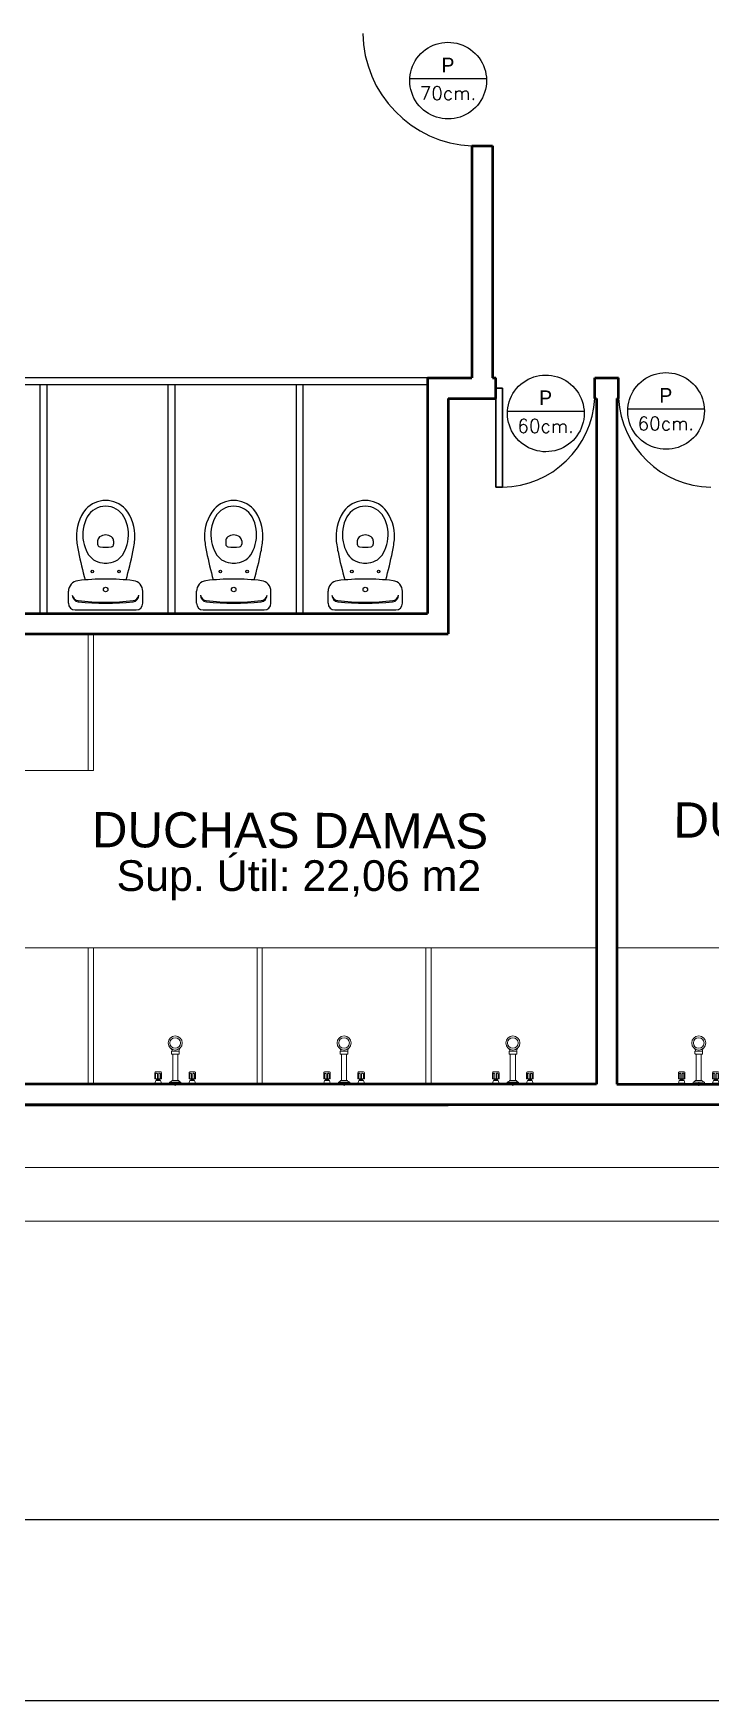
# Model space of a CAD drawing. Header units: inches. Extents: x -955375 to 106222, y -96450 to 64845.
# Drawn here: x 15489 to 19552, y 0 to 9996 of the extents above; entities that cross this region are included whole.
import ezdxf

# ---------------------------------------------------------------- set-up
doc = ezdxf.new("R2010")
doc.units = ezdxf.units.IN
doc.header["$MEASUREMENT"] = 0
doc.linetypes.add('CONTINUA', pattern=[0])
doc.layers.add('0.13', color=109, linetype='Continuous', lineweight=13)
doc.layers.add('ACHUTECH', color=24, linetype='Continuous', lineweight=18)
for name, color, linetype in [('023_MUROS_2', 7, 'Continuous'), ('101_FORMATO_E', 7, 'Continuous'), ('A_TEXTOLOCAL', 3, 'Continuous'), ('cimentacion', 2, 'Continuous'), ('DIBUJO', 2, 'Continuous')]:
    doc.layers.add(name, color=color, linetype=linetype)
doc.styles.add('ROMANS', font='romans')
doc.styles.get("Standard").update_dxf_attribs({"font": 'isocp2.shx'})
doc.styles.add('TEXTO-100', font='romans.shx', dxfattribs={"height": 0.15})
doc.dimstyles.new('SUPERPEQUEÑA', dxfattribs={"dimtxt": 0.1, "dimasz": 0.05, "dimexe": 0.1, "dimexo": 0.15, "dimgap": 0.05, "dimtad": 1, "dimzin": 0, "dimdsep": 46, "dimtxsty": 'Standard', "dimblk1": 'CRUZZ', "dimblk2": 'CRUZZ', "dimsah": 1, "dimcen": 0.03, "dimse1": 1, "dimse2": 1, "dimclrd": 109, "dimclre": 4, "dimclrt": 173, "dimadec": 0, "dimazin": 0, "dimtfac": 1, "dimtix": 1, "dimtmove": 1, "dimatfit": 3, "dimldrblk": 'CRUZZ', "dimfxl": 1, "dimtolj": 1, "dimtzin": 0, "dimlwd": -1, "dimarcsym": 0})

# ---------------------------------------------------------------- blocks, each defined once
blk = doc.blocks.new('A$C06D66FD6')
at = {"layer": '0.13', "color": 7}
for p, q in [((0.0153452460000381, 0.2388521839406508), (0.0103444857850264, 0.2388500756006522)), ((0.0103452464444445, 0.2388500759213343), (0.0103616146290051, 0.2000264679302006)), ((0.0153616141845987, 0.2000285759494886), (0.0103616146290051, 0.2000264679302006)), ((0.0153452460000381, 0.2388521839406508), (0.0153616141845987, 0.2000285759494886)), ((0.0303444857850082, 0.2054843606889278), (0.0303444857850082, 0.2334469920859874)), ((0.0341524651237251, 0.2273445234032749), (0.0303444857850082, 0.2273445234032749)), ((0.0341524651237251, 0.2113445234032838), (0.0303444857850082, 0.2113445234032838)), ((0.0371524651237678, 0.2283445234032797), (0.0341524651237251, 0.2283445234032797)), ((0.0341524651237251, 0.2283445234032797), (0.0341524651237251, 0.210344523403279)), ((0.0371524651237678, 0.210344523403279), (0.0341524651237251, 0.210344523403279)), ((0.0371524651237678, 0.2283445234032797), (0.0371524651237678, 0.210344523403279)), ((0.040704661469249, 0.2233445234032843), (0.0371524651237678, 0.2233445234032558)), ((0.0407026490005365, 0.2153445234032745), (0.0371524651237678, 0.2153445234032745)), ((0.0406987913582953, 0.2000095573011436), (0.0407085191114902, 0.2386794895054152)), ((0.0204094580935816, 0.1194294695423821), (-1.584094889e-06, 0.1194294695423821)), ((0.0204094580935816, 0.1524393231523504), (0.0104094580935907, 0.1524393231523504)), ((0.0104094580935907, 0.1524393231523504), (0.0104094580935907, 0.0864196159324138)), ((0.0204094580935816, 0.1524393231523504), (0.0204094580935816, 0.0864196159324138)), ((0.0304094580935726, 0.1394294695423923), (0.0304094580935726, 0.0994294695423719)), ((0.1853336575297817, 0.1344294695423969), (0.0304094580935726, 0.1344294695423684)), ((0.1853336575297817, 0.1044294695423957), (0.0304094580935726, 0.1044294695423957)), ((0.1853336575297817, 0.0995781217561955), (0.1853336575297817, 0.1395781217561876)), ((0.1881077657687911, 0.1417724560821796), (0.2006755105919638, 0.1417724560821796)), ((0.2026755105850952, 0.0990864830025657), (0.2026755105920301, 0.1397724560821985)), ((0.0153452460000381, 0.0388521839406622), (0.0103444857850264, 0.0388500756006351)), ((0.0103452464444445, 0.0388500759213457), (0.0103616146290051, 2.64679301836e-05)), ((0.0153616141845987, 2.85759495e-05), (0.0103616146290051, 2.64679301836e-05)), ((0.0204094580935816, 0.0864196159324138), (0.0104094580935907, 0.0864196159324138)), ((0.0153452460000381, 0.0388521839406622), (0.0153616141845987, 2.85759495e-05)), ((0.0303444857850082, 0.0054843606889108), (0.0303444857850082, 0.0334469920859704)), ((0.0341524651237251, 0.0273445234032863), (0.0303444857850082, 0.0273445234032863)), ((0.0341524651237251, 0.0113445234032668), (0.0303444857850082, 0.0113445234032952)), ((0.0371524651237678, 0.0283445234032911), (0.0341524651237251, 0.0283445234032627)), ((0.0341524651237251, 0.0283445234032911), (0.0341524651237251, 0.010344523403262)), ((0.0371524651237678, 0.010344523403262), (0.0341524651237251, 0.010344523403262)), ((0.0371524651237678, 0.0283445234032911), (0.0371524651237678, 0.010344523403262)), ((0.040704661469249, 0.0233445234032672), (0.0371524651237678, 0.0233445234032672)), ((0.0407026490005365, 0.0153445234032859), (0.0371524651237678, 0.0153445234032859)), ((0.0406987913582953, 9.5573011549e-06), (0.0407085191114902, 0.0386794895053981)), ((0.1876293627536825, 0.0970864830094058), (0.2006755105851425, 0.0970864830025562))]:
    blk.add_line(p, q, dxfattribs=at)
for points in [[(0.0144194507129214, 0.2194294695423764), (0.0063336800781144, 0.2194294695424048)], [(0.0153452460000381, 0.2388521839406508), (0.0303444857850082, 0.2334469920859874)], [(0.0153616141845987, 0.2000285759494886), (0.0303444857850082, 0.2054843606889278)], [(0.0144194507129214, 0.0194294695423878), (0.0063336800781144, 0.0194294695423878)], [(0.0153452460000381, 0.0388521839406622), (0.0303444857850082, 0.0334469920859704)], [(0.0153616141845987, 2.85759495e-05), (0.0303444857850082, 0.0054843606889108)]]:
    blk.add_lwpolyline(points, dxfattribs=at)
for points in [[(0.0407085191114902, 0.2386794895054152), (0.0762085179882206, 0.2386705591761427, -0.4142135623730951), (0.0807073858322838, 0.2341694273049484), (0.0806999221061915, 0.2044994948159058, -0.4142135623730951), (0.0761987902350256, 0.2000006269718995), (0.0406987913582953, 0.2000095573011436)], [(0.0450769353146825, 0.2063081881659343), (0.06879566437407901, 0.2063022215161254, 0.4142135623730951), (0.0736968968560632, 0.2112009887240731), (0.0736969471678322, 0.2114009887177701, 0.4142135623730951), (0.0687981799597992, 0.2163022211997259), (0.0450794509004027, 0.2163081878495063)], [(0.0450814789192009, 0.224370003195105), (0.0688002079785974, 0.2243640365453245, 0.4142135623730951), (0.0737014404605816, 0.2292628037532722), (0.0737014907723506, 0.2294628037469408, 0.4142135623730951), (0.0688027235643176, 0.2343640362288966), (0.0450839945049211, 0.234370002878677)], [(0.0407085191114902, 0.0386794895053981), (0.0762085179882206, 0.038670559176154, -0.4142135623730951), (0.0807073858322838, 0.0341694273049598), (0.0806999221061915, 0.0044994948159172, -0.4142135623730951), (0.0761987902350256, 6.269718824e-07), (0.0406987913582953, 9.5573011549e-06)], [(0.0450769353146825, 0.0063081881659173), (0.06879566437407901, 0.0063022215161368, 0.4142135623730951), (0.0736968968560632, 0.0112009887240845), (0.0736969471678322, 0.0114009887177531, 0.4142135623730951), (0.0687981799597992, 0.0163022211997088), (0.0450794509004027, 0.0163081878495177)], [(0.0450814789192009, 0.0243700031951164), (0.0688002079785974, 0.0243640365453075, 0.4142135623730951), (0.0737014404605816, 0.0292628037532836), (0.0737014907723506, 0.0294628037469238, 0.4142135623730951), (0.0688027235643176, 0.0343640362288795), (0.0450839945049211, 0.0343700028786884)]]:
    blk.add_lwpolyline(points, format="xyb", dxfattribs=at)
for radius in [0.0412174756254081, 0.0312174756254081]:
    blk.add_circle((0.2505044091553827, 0.1194294695423821), radius, dxfattribs=at)
for centre, radius, start, end in [((0.0415648355507301, 0.158352197455315), 0.0219661575583629, 195.6155429403663, 239.4796856141413), ((0.0415648355507301, 0.080506741629506), 0.0219661575583043, 120.5203143858586, 164.3844570596337), ((0.1878336575297226, 0.0995781217561955), 0.0025000000000052, 180.0000000003255, 265.3126818759688), ((0.1878336575297226, 0.1392875285835657), 0.0025000000000028, 83.70524645722118, 173.3250060292484), ((0.2006755105919638, 0.13977245608217), 0.002, 0, 90), ((0.2006755105851425, 0.0990864830025657), 0.002, 270, 0), ((0.1924913923934355, 0.1714756175091168), 0.0369611630811287, 285.9939381075587, 316.861399565315), ((0.19825644632067, 0.0600234460994784), 0.0380334527270173, 52.18313136453732, 83.32779744678824)]:
    blk.add_arc(centre, radius, start, end, dxfattribs=at)
blk = doc.blocks.new('CRUZ')
at = {"layer": 'DIBUJO', "color": 7, "lineweight": -3}
for p, q in [((-0.2186156304733231, 0), (0.2186156304733231, 0)), ((0, 0.2186156304733231), (0, -0.2186156304733231))]:
    blk.add_line(p, q, dxfattribs=at)
at = {"layer": 'DIBUJO', "color": 7, "lineweight": -3, "const_width": 0.05}
blk.add_lwpolyline([(-0.025000000000091, 0, 1), (0.025000000000091, 0, 1)], format="xyb", close=True, dxfattribs=at)
blk = doc.blocks.new('CRUZZ')
at = {"layer": 'DIBUJO', "color": 3, "xscale": 10, "yscale": 10, "zscale": 10}
blk.add_blockref('CRUZ', (0, 0), dxfattribs=at)
blk = doc.blocks.new('*D224')
at = {"layer": 'ACHUTECH', "color": 7, "ltscale": 500, "transparency": 16777216}
blk.add_line((10785.89751003463, 3196.52165224497), (18866.16415738095, 3196.52165224497), dxfattribs=at)
at = {"layer": 'Defpoints', "color": 0, "linetype": 'CONTINUA', "ltscale": 500, "transparency": 16777216}
for p in [(10785.84751003463, 3695.17576956925), (18866.21415738095, 3695.17576956925), (18866.21415738095, 3196.52165224497)]:
    blk.add_point(p, dxfattribs=at)
at = {"layer": 'ACHUTECH', "color": 7, "linetype": 'CONTINUA', "ltscale": 500, "transparency": 16777216, "xscale": 0.05, "yscale": 0.05, "zscale": 0.05, "rotation": 180}
blk.add_blockref('CRUZZ', (10785.84751003463, 3196.52165224497), dxfattribs=at)
at = {"layer": 'ACHUTECH', "color": 7, "linetype": 'CONTINUA', "ltscale": 500, "transparency": 16777216, "xscale": 0.05, "yscale": 0.05, "zscale": 0.05}
blk.add_blockref('CRUZZ', (18866.21415738095, 3196.52165224497), dxfattribs=at)
at = {"layer": 'ACHUTECH', "color": 7, "linetype": 'CONTINUA', "lineweight": 13, "ltscale": 500, "transparency": 16777216, "insert": (14826.03083370779, 3196.61665224497), "char_height": 0.15, "attachment_point": 5}
blk.add_mtext('\\A1;8080.37', dxfattribs=at)
blk = doc.blocks.new('*D225')
at = {"layer": 'ACHUTECH', "color": 7, "ltscale": 500, "transparency": 16777216}
blk.add_line((18866.26415738095, 3196.52165224497), (18988.9039039249, 3196.52165224497), dxfattribs=at)
at = {"layer": 'Defpoints', "color": 0, "linetype": 'CONTINUA', "ltscale": 500, "transparency": 16777216}
for p in [(18866.21415738095, 3695.17576956925), (18988.9539039249, 3695.17576956925), (18988.9539039249, 3196.52165224497)]:
    blk.add_point(p, dxfattribs=at)
at = {"layer": 'ACHUTECH', "color": 7, "linetype": 'CONTINUA', "ltscale": 500, "transparency": 16777216, "xscale": 0.05, "yscale": 0.05, "zscale": 0.05, "rotation": 180}
blk.add_blockref('CRUZZ', (18866.21415738095, 3196.52165224497), dxfattribs=at)
at = {"layer": 'ACHUTECH', "color": 7, "linetype": 'CONTINUA', "ltscale": 500, "transparency": 16777216, "xscale": 0.05, "yscale": 0.05, "zscale": 0.05}
blk.add_blockref('CRUZZ', (18988.9539039249, 3196.52165224497), dxfattribs=at)
at = {"layer": 'ACHUTECH', "color": 7, "linetype": 'CONTINUA', "lineweight": 13, "ltscale": 500, "transparency": 16777216, "insert": (18927.58403065292, 3196.61666700875), "char_height": 0.15, "attachment_point": 5}
blk.add_mtext('\\A1;122.74', dxfattribs=at)
blk = doc.blocks.new('*D226')
at = {"layer": 'ACHUTECH', "color": 7, "ltscale": 500, "transparency": 16777216}
blk.add_line((18989.0039039249, 3196.52165224497), (26145.65395854078, 3196.52165224497), dxfattribs=at)
at = {"layer": 'Defpoints', "color": 0, "linetype": 'CONTINUA', "ltscale": 500, "transparency": 16777216}
for p in [(18988.9539039249, 3695.17576956925), (26145.70395854078, 3695.175769569134), (26145.70395854078, 3196.52165224497)]:
    blk.add_point(p, dxfattribs=at)
at = {"layer": 'ACHUTECH', "color": 7, "linetype": 'CONTINUA', "ltscale": 500, "transparency": 16777216, "xscale": 0.05, "yscale": 0.05, "zscale": 0.05, "rotation": 180}
blk.add_blockref('CRUZZ', (18988.9539039249, 3196.52165224497), dxfattribs=at)
at = {"layer": 'ACHUTECH', "color": 7, "linetype": 'CONTINUA', "ltscale": 500, "transparency": 16777216, "xscale": 0.05, "yscale": 0.05, "zscale": 0.05}
blk.add_blockref('CRUZZ', (26145.70395854078, 3196.52165224497), dxfattribs=at)
at = {"layer": 'ACHUTECH', "color": 7, "linetype": 'CONTINUA', "lineweight": 13, "ltscale": 500, "transparency": 16777216, "insert": (22567.32893123284, 3196.61665224497), "char_height": 0.15, "attachment_point": 5}
blk.add_mtext('\\A1;7156.75', dxfattribs=at)
blk = doc.blocks.new('*D228')
at = {"layer": 'ACHUTECH', "color": 7, "ltscale": 500, "transparency": 16777216}
blk.add_line((10663.15776349277, 2874.553897418496), (26268.3937050831, 2874.553897418496), dxfattribs=at)
at = {"layer": 'Defpoints', "color": 0, "linetype": 'CONTINUA', "ltscale": 500, "transparency": 16777216}
for p in [(10663.10776349278, 3572.43602302728), (26268.4437050831, 3572.43602302728), (26268.4437050831, 2874.553897418496)]:
    blk.add_point(p, dxfattribs=at)
at = {"layer": 'ACHUTECH', "color": 7, "linetype": 'CONTINUA', "ltscale": 500, "transparency": 16777216, "xscale": 0.05, "yscale": 0.05, "zscale": 0.05, "rotation": 180}
blk.add_blockref('CRUZZ', (10663.10776349278, 2874.553897418496), dxfattribs=at)
at = {"layer": 'ACHUTECH', "color": 7, "linetype": 'CONTINUA', "ltscale": 500, "transparency": 16777216, "xscale": 0.05, "yscale": 0.05, "zscale": 0.05}
blk.add_blockref('CRUZZ', (26268.4437050831, 2874.553897418496), dxfattribs=at)
at = {"layer": 'ACHUTECH', "color": 7, "linetype": 'CONTINUA', "lineweight": 13, "ltscale": 500, "transparency": 16777216, "insert": (18465.77573428794, 2874.648897418496), "char_height": 0.15, "attachment_point": 5}
blk.add_mtext('\\A1;15605.34', dxfattribs=at)

msp = doc.modelspace()

# ---------------------------------------------------------------- linework, layer by layer
at = {"color": 7}
for p, q in [((18205.71691216019, 9723.440695323101), (17747.01203579261, 9723.440695323101)), ((17853.61124840957, 7929.697025266993), (10785.84751003463, 7929.697025266876)), ((17853.61124840957, 7888.783776419761), (10785.84751003463, 7888.783776419557)), ((15527.94875924506, 7888.783776419907), (15527.94875924506, 6518.189940034659)), ((15568.86200809234, 7888.783776419907), (15568.86200809234, 6518.189940034659)), ((16296.35071415922, 7888.783776419907), (16296.35071415922, 6518.189940034659)), ((16337.26396300605, 7888.783776419907), (16337.26396300651, 6518.189940034659)), ((17064.75266907223, 7888.783776419907), (17064.75266907223, 6518.189940034659)), ((17105.66591791951, 7888.783776419907), (17105.66591791951, 6518.189940034659)), ((18791.54502246583, 7728.252059030441), (18332.84014609814, 7728.252059030441)), ((19512.72899554157, 7742.950466644455), (19054.024119174, 7742.950466644455)), ((15874.2582772868, 6952.677099782639), (15874.2582772868, 6932.543961181742)), ((15970.49782065985, 6952.677099782639), (15970.49782065985, 6932.543961181742)), ((16642.66023219992, 6952.677099782639), (16642.66023219992, 6932.543961181742)), ((16738.89977557297, 6952.677099782639), (16738.89977557297, 6932.543961181742)), ((17431.51881153703, 6952.677099782639), (17431.51881153703, 6932.543961181742)), ((17527.75835491019, 6952.677099782639), (17527.75835491019, 6932.543961181742)), ((15699.32285724127, 6578.746374160961), (15699.32285724127, 6650.518023048004)), ((16145.43324058619, 6578.746374160961), (16145.43324058619, 6650.518023048004)), ((16467.72481215439, 6578.746374160961), (16467.72481215439, 6650.518023048004)), ((16913.83519549943, 6578.746374160961), (16913.83519549943, 6650.518023048004)), ((17256.58339149161, 6578.746374160961), (17256.58339149161, 6650.518023048004)), ((17702.69377483654, 6578.746374160961), (17702.69377483654, 6650.518023048004)), ((15739.42266702965, 6538.646564458104), (16105.33343079793, 6538.646564458104)), ((16507.82462194265, 6538.646564458104), (16873.73538571093, 6538.646564458104)), ((17296.68320128, 6538.646564458104), (17662.59396504828, 6538.646564458104))]:
    msp.add_line(p, q, dxfattribs=at)
for centre, radius in [((15842.17842957517, 6769.220470376611), 7.518714322996701), ((16002.57766837148, 6769.220470376611), 7.518714322996701), ((16610.58038448829, 6769.220470376611), 7.518714322996701), ((16770.9796232846, 6769.220470376611), 7.518714322996701), ((17399.4389638254, 6769.220470376611), 7.518714322996701), ((17559.83820262183, 6769.220470376611), 7.518714322996701), ((15922.37804891379, 6660.950984100658), 13.53368578139402), ((15922.37804891379, 6660.950984100658), 13.53368578139402), ((16690.78000382691, 6660.950984100658), 13.53368578139402), ((16690.78000382691, 6660.950984100658), 13.53368578139402), ((17479.63858316402, 6660.950984100658), 13.53368578139402), ((17479.63858316402, 6660.950984100658), 13.53368578139402)]:
    msp.add_circle(centre, radius, dxfattribs=at)
for centre, radius, start, end in [((18150.23230255321, 10005.42450655912), 685.3642737360238, 180.8032803213943, 267.4339116854401), ((18294.18632627539, 7837.642215360596), 562.6368853586522, 270.9644843022469, 356.8736673233201), ((19560.9817350286, 7837.642215360596), 562.6368853586522, 183.12633267668, 269.0355156977531), ((16007.37964329975, 6980.098820922525), 260.6487631972182, 141.2868661130513, 182.3028313752587), ((15922.37804891379, 7034.881709722336), 160.3992388905959, 42.43622734035106, 137.5637726596489), ((15922.37804891379, 7034.881709722336), 125.8865697925424, 29.11614746206221, 150.8838525379378), ((15837.3764545276, 6980.098820922525), 260.6487631972182, 357.6971686247412, 38.7131338869487), ((16775.78159821287, 6980.098820922525), 260.6487631972182, 141.2868661130513, 182.3028313752587), ((16690.78000382691, 7034.881709722336), 160.3992388905959, 42.43622734035106, 137.5637726596489), ((16690.78000382691, 7034.881709722336), 125.8865697925424, 29.11614746206221, 150.8838525379378), ((16605.77840944083, 6980.098820922525), 260.6487631972182, 357.6971686247412, 38.7131338869487), ((17564.64017755021, 6980.098820922525), 260.6487631972182, 141.2868661130513, 182.3028313752587), ((17479.63858316402, 7034.881709722336), 160.3992388905959, 42.43622734035106, 137.5637726596489), ((17479.63858316402, 7034.881709722336), 125.8865697925424, 29.11614746206221, 150.8838525379378), ((17394.63698877806, 6980.098820922525), 260.6487631972182, 357.6971686247412, 38.7131338869487), ((16001.57517314177, 6990.771919074214), 216.5389725023043, 150.8838525379378, 191.6195177917741), ((15843.1809246858, 6990.771919074214), 216.5389725023043, 348.3804822082258, 29.11614746206221), ((16769.97712805466, 6990.771919074214), 216.5389725023043, 150.8838525379378, 191.6195177917741), ((16611.58287959893, 6990.771919074214), 216.5389725023043, 348.3804822082258, 29.11614746206221), ((17558.835707392, 6990.771919074214), 216.5389725023043, 150.8838525379378, 191.6195177917741), ((17400.44145893615, 6990.771919074214), 216.5389725023043, 348.3804822082258, 29.11614746206221), ((16346.68231165409, 7015.55633547873), 601.4971458397343, 184.3794034577328, 192.2906656987053), ((16034.96150074084, 6997.636999221781), 250.6238107665559, 191.6195176068362, 207.4026760565464), ((15904.33313453879, 6952.677099782639), 30.0748572919867, 126.8698967005232, 180), ((15889.29570585326, 6932.543961181742), 15.0374286459934, 180, 263.3508354579861), ((15922.37804891379, 6928.617213984086), 60.1497145839734, 53.13010329947683, 126.8698967005232), ((15922.37804891379, 7216.333348717082), 300.7485729198671, 263.3508354579861, 276.6491645420139), ((15955.46039197432, 6932.543961181742), 15.0374286459934, 276.6491645420139, 0), ((15940.42296328879, 6952.677099782639), 30.0748572919867, 0, 53.13010329947683), ((15809.79459708674, 6997.636999221781), 250.6238107665559, 332.5973239434536, 348.3804823931638), ((15498.07378617337, 7015.55633547873), 601.4971458397343, 347.7093343012947, 355.6205965422672), ((17115.08426656709, 7015.55633547873), 601.4971458397343, 184.3794034577328, 192.2906656987053), ((16803.36345565385, 6997.636999221781), 250.6238107665559, 191.6195176068362, 207.4026760565464), ((16672.73508945179, 6952.677099782639), 30.0748572919867, 126.8698967005232, 180), ((16657.69766076637, 6932.543961181742), 15.0374286459934, 180, 263.3508354579861), ((16690.78000382691, 6928.617213984086), 60.1497145839734, 53.13010329947683, 126.8698967005232), ((16690.78000382691, 7216.333348717082), 300.7485729198671, 263.3508354579861, 276.6491645420139), ((16723.86234688744, 6932.543961181742), 15.0374286459934, 276.6491645420139, 0), ((16708.82491820191, 6952.677099782639), 30.0748572919867, 0, 53.13010329947683), ((16578.19655199974, 6997.636999221781), 250.6238107665559, 332.5973239434536, 348.3804823931638), ((16266.47574108649, 7015.55633547873), 601.4971458397343, 347.7093343012947, 355.6205965422672), ((17903.94284590455, 7015.55633547873), 601.4971458397343, 184.3794034577328, 192.2906656987053), ((17592.22203499119, 6997.636999221781), 250.6238107665559, 191.6195176068362, 207.4026760565464), ((17461.59366878913, 6952.677099782639), 30.0748572919867, 126.8698967005232, 180), ((17446.55624010349, 6932.543961181742), 15.0374286459934, 180, 263.3508354579861), ((17479.63858316402, 6928.617213984086), 60.1497145839734, 53.13010329947683, 126.8698967005232), ((17479.63858316402, 7216.333348717082), 300.7485729198671, 263.3508354579861, 276.6491645420139), ((17512.72092622455, 6932.543961181742), 15.0374286459934, 276.6491645420139, 0), ((17497.68349753902, 6952.677099782639), 30.0748572919867, 0, 53.13010329947683), ((17367.05513133708, 6997.636999221781), 250.6238107665559, 332.5973239434536, 348.3804823931638), ((17055.33432042383, 7015.55633547873), 601.4971458397343, 347.7093343012947, 355.6205965422672), ((18214.24518316578, 7390.366487702937), 2506.238107665559, 191.5743861293608, 195.5439936497989), ((15915.36058218594, 6935.634680667317), 115.9068214139742, 207.4026760565464, 263.7580850926843), ((15922.37804891379, 6999.794376172387), 180.4491437519203, 263.7580850926843, 276.2419149073157), ((15929.39551564164, 6935.634680667317), 115.9068214139742, 276.2419149073157, 332.5973239434536), ((13630.5109146618, 7390.366487702937), 2506.238107665559, 344.4560063502011, 348.4256138706392), ((18982.6471380789, 7390.366487702937), 2506.238107665559, 191.5743861293608, 195.5439936497989), ((16683.76253709906, 6935.634680667317), 115.9068214139742, 207.4026760565464, 263.7580850926843), ((16690.78000382691, 6999.794376172387), 180.4491437519203, 263.7580850926843, 276.2419149073157), ((16697.79747055476, 6935.634680667317), 115.9068214139742, 276.2419149073157, 332.5973239434536), ((14398.91286957492, 7390.366487702937), 2506.238107665559, 344.4560063502011, 348.4256138706392), ((19771.50571741612, 7390.366487702937), 2506.238107665559, 191.5743861293608, 195.5439936497989), ((17472.62111643617, 6935.634680667317), 115.9068214139742, 207.4026760565464, 263.7580850926843), ((17479.63858316402, 6999.794376172387), 180.4491437519203, 263.7580850926843, 276.2419149073157), ((17486.65604989199, 6935.634680667317), 115.9068214139742, 276.2419149073157, 332.5973239434536), ((15187.77144891215, 7390.366487702937), 2506.238107665559, 344.4560063502011, 348.4256138706392), ((15763.48255290256, 6650.518023048004), 64.1596955562383, 96.79305613268957, 180), ((15922.37804891379, 5316.604863092136), 1407.503321264978, 83.20694386731043, 96.79305613268957), ((16081.27354492478, 6650.518023048004), 64.1596955562383, 0, 83.20694386731043), ((16531.88450781568, 6650.518023048004), 64.1596955562383, 96.79305613268957, 180), ((16690.78000382691, 5316.604863092136), 1407.503321264978, 83.20694386731043, 96.79305613268957), ((16849.6754998379, 6650.518023048004), 64.1596955562383, 0, 83.20694386731043), ((17320.74308715303, 6650.518023048004), 64.1596955562383, 96.79305613268957, 180), ((17479.63858316402, 5316.604863092136), 1407.503321264978, 83.20694386731043, 96.79305613268957), ((17638.53407917525, 6650.518023048004), 64.1596955562383, 0, 83.20694386731043), ((15761.84098381121, 6634.737126886517), 40.09980972264893, 190.2428413606761, 263.7858613818868), ((15762.48005767285, 6627.606554704376), 40.09980972264893, 180, 263.7281164388455), ((16082.2760402738, 6627.606554704376), 40.09980972264893, 276.2718835611545, 0), ((16082.91511401636, 6634.737126886517), 40.09980972264893, 276.2141386181132, 349.7571586393239), ((16530.24293872433, 6634.737126886517), 40.09980972264893, 190.2428413606761, 263.7858613818868), ((16530.88201258585, 6627.606554704376), 40.09980972264893, 180, 263.7281164388455), ((16850.6779951868, 6627.606554704376), 40.09980972264893, 276.2718835611545, 0), ((16851.31706892937, 6634.737126886517), 40.09980972264893, 276.2141386181132, 349.7571586393239), ((17319.10151806156, 6634.737126886517), 40.09980972264893, 190.2428413606761, 263.7858613818868), ((17319.7405919232, 6627.606554704376), 40.09980972264893, 180, 263.7281164388455), ((17639.53657452403, 6627.606554704376), 40.09980972264893, 276.2718835611545, 0), ((17640.1756482666, 6634.737126886517), 40.09980972264893, 276.2141386181132, 349.7571586393239), ((15739.42266702965, 6578.746374160961), 40.09980972264893, 180, 270), ((15922.37804891379, 8082.489238776805), 1496.725397897872, 263.6694496282091, 276.3244776917988), ((15922.37804891379, 8082.489238776805), 1503.742864599335, 263.7281164388455, 276.2718835611545), ((16105.33343079793, 6578.746374160961), 40.09980972264893, 270, 0), ((16507.82462194265, 6578.746374160961), 40.09980972264893, 180, 270), ((16690.78000382691, 8082.489238776805), 1496.725397897872, 263.6694496282091, 276.3244776917988), ((16690.78000382691, 8082.489238776805), 1503.742864599335, 263.7281164388455, 276.2718835611545), ((16873.73538571093, 6578.746374160961), 40.09980972264893, 270, 0), ((17296.68320128, 6578.746374160961), 40.09980972264893, 180, 270), ((17479.63858316402, 8082.489238776805), 1496.725397897872, 263.6694496282091, 276.3244776917988), ((17479.63858316402, 8082.489238776805), 1503.742864599335, 263.7281164388455, 276.2718835611545), ((17662.59396504828, 6578.746374160961), 40.09980972264893, 270, 0)]:
    msp.add_arc(centre, radius, start, end, dxfattribs=at)
for centre in [(17976.81466860714, 9712.384227531904), (18562.64277891279, 7717.195591239295), (19283.82675198852, 7731.893998853309)]:
    msp.add_ellipse(centre, major_axis=(162.6829673062395, 162.6829673062465), ratio=0.9999999969877227, start_param=5.502992481792901, end_param=11.78617778897248, dxfattribs=at)
at = {"layer": '023_MUROS_2', "color": 7, "lineweight": 50}
for p, q in [((18119.54736591739, 9320.747486076078), (18119.54736591739, 7929.697025267305)), ((18119.54736591739, 9320.747486076078), (18242.28711245925, 9320.747486076078)), ((18242.28711245925, 9320.747486076078), (18242.28711245925, 7929.697025267305)), ((17853.61124840957, 7929.697025266993), (17853.61124840957, 6518.189940034426)), ((17853.61124840957, 7929.697025266993), (18119.54736591739, 7929.697025266993)), ((18242.28711245925, 7929.697025266993), (18262.74373688325, 7929.697025267305)), ((18262.74373688325, 7806.957278725102), (18262.74373688325, 7929.697025266993)), ((18855.98584516947, 7929.697025267305), (18999.18221613451, 7929.697025266993)), ((18855.98584516947, 7806.957278725102), (18855.98584516947, 7929.697025266993)), ((18999.18221613451, 7806.957278725102), (18999.18221613451, 7929.697025266993)), ((17976.35099495143, 7806.957278725102), (17976.35099495085, 6395.450193492601)), ((17976.35099495143, 7806.957278725102), (18262.74373688325, 7806.957278725102)), ((18855.98584516947, 7806.957278725102), (18866.21415738095, 7806.957278725102)), ((18866.21415738095, 7806.957278725102), (18866.21415738095, 3695.17576956925)), ((18988.9539039228, 7806.957278725102), (18999.18221613451, 7806.957278725102)), ((18988.9539039228, 7806.957278725102), (18988.9539039249, 3695.17576956925)), ((10785.84751003463, 6518.189940034426), (17853.61124840957, 6518.189940034747)), ((10785.84751003463, 6395.450193492252), (17976.35099495189, 6395.450193492601)), ((18866.21415738095, 3695.17576956925), (10785.84751003463, 3695.17576956925)), ((18988.9539039249, 3695.17576956925), (26145.70395854031, 3695.17576956925)), ((26268.44370508263, 3572.43602302728), (10663.10776349278, 3572.43602302728)), ((10785.84751003463, 3572.436023027047), (17976.35099495189, 3572.436023027396)), ((10785.84751003463, 3572.436023027047), (17976.35099495189, 3572.436023027396))]:
    msp.add_line(p, q, dxfattribs=at)
at = {"layer": '101_FORMATO_E', "color": 7}
for p, q in [((1139.941933551963, 1086.095263811207), (105130.1038165922, 1086.095263811207)), ((1139.941933551963, 1086.095263811207), (105130.1038165922, 1086.095263811207)), ((-0.170368870254606, -0.3873414618428797), (106221.6059958284, -0.3873414618428797)), ((-0.170368870254606, -0.3873414618428797), (106221.6059958284, -0.3873414618428797))]:
    msp.add_line(p, q, dxfattribs=at)
at = {"layer": 'A_TEXTOLOCAL', "color": 7, "lineweight": 30}
for p, q in [((18262.74373688325, 7868.327151996091), (18303.65698573065, 7868.327151996091)), ((18262.74373688325, 7275.085043709922), (18262.74373688325, 7868.327151996091)), ((18303.65698573065, 7868.327151996091), (18303.65698573065, 7275.085043709922)), ((18303.65698573065, 7275.085043709922), (18262.74373688325, 7275.085043709922))]:
    msp.add_line(p, q, dxfattribs=at)
at = {"layer": 'ACHUTECH', "color": 7, "linetype": 'CONTINUA', "lineweight": 13, "ltscale": 500}
for p, q in [((15818.17711825546, 6395.450193491757), (15818.177118255, 5577.185216545106)), ((15848.86205489128, 6395.450193491757), (15848.86205489081, 5577.185216545106)), ((10785.84751003463, 5577.185216545804), (15848.86205489081, 5577.185216545804)), ((10785.8475100337, 4513.440746515727), (18866.21415738095, 4513.440746515727)), ((15818.17711825546, 4513.440746515087), (15818.177118255, 3695.175769568523)), ((15848.86205489128, 4513.440746515087), (15848.86205489081, 3695.175769568406)), ((16830.78002722649, 4513.440746514883), (16830.78002722603, 3695.175769568319)), ((16861.46496386207, 4513.440746514883), (16861.46496386161, 3695.175769568232)), ((17843.38293619798, 4513.440746514389), (17843.3829361974, 3695.175769567715)), ((17874.06787283368, 4513.440746514272), (17874.06787283321, 3695.175769567715)), ((18988.95390392385, 4513.440746515727), (26145.70395854031, 4513.440746515727)), ((1139.941933551963, 1086.095263811207), (101428.450158812, 1086.095263811207))]:
    msp.add_line(p, q, dxfattribs=at)

# ---------------------------------------------------------------- block references
at = {"layer": 'ACHUTECH', "color": 7, "linetype": 'CONTINUA', "lineweight": 13, "ltscale": 500, "xscale": 1022.831221183081, "yscale": 1022.831221183081, "zscale": 1022.831221183081, "rotation": 90}
for p in [(16461.97723123544, 3686.313458028148), (17474.58014020647, 3686.3134580271), (18487.18304917796, 3686.313458028148), (19602.06908026964, 3686.313458028148)]:
    msp.add_blockref('A$C06D66FD6', p, dxfattribs=at)

# ---------------------------------------------------------------- texts
at = {"color": 7, "lineweight": 30, "char_height": 86.99218443044117, "width": 8943.08378672011, "attachment_point": 3}
for insert in [(18014.3434548705, 9849.843891205986), (18600.17156517615, 7854.655254913348), (19321.35553825177, 7869.353662527246)]:
    msp.add_mtext('{\\Figes1003|c0;P }', dxfattribs=dict(at, insert=insert))
at = {"color": 7, "insert": (15987.96444427894, 4798.488039908225), "char_height": 184.1096198129545, "width": 3003.667872464268, "attachment_point": 7}
msp.add_mtext('{\\fArial|b0|i0|c0|p34;Sup. Útil: 22,06 m2}', dxfattribs=at)
at = {"layer": 'A_TEXTOLOCAL', "color": 7, "char_height": 211.2278102269363, "width": 5649.788522608919, "attachment_point": 3, "rotation": 359.7791331870157, "style": 'TEXTO-100'}
for s, insert in [('{\\fArial|b0|i0|c0|p34;DUCHAS DAMAS}', (18217.52427359754, 5318.643468965784)), ('{\\fArial|b0|i0|c0|p34;DUCHA VARONES}', (21902.5566496246, 5375.500561748471))]:
    msp.add_mtext(s, dxfattribs=dict(at, insert=insert))
at = {"layer": 'cimentacion', "color": 7, "lineweight": 18, "ltscale": 0.3, "style": 'ROMANS', "width": 0.9954545454545324}
for s, p in [('70cm.', (17806.55689639405, 9596.447091430171)), ('60cm.', (18392.38500669958, 7601.258455137562)), ('60cm.', (19113.56897977531, 7615.95686275146))]:
    msp.add_text(s, height=81.00823271770304, dxfattribs=at).set_placement(p)

# ---------------------------------------------------------------- dimensions: what is measured, and where the dimension line sits
at = {"layer": 'ACHUTECH', "color": 7, "linetype": 'CONTINUA', "lineweight": 13, "ltscale": 500}
for base, p1, p2, picture, middle in [((18866.21415738095, 3196.52165224497), (10785.84751003463, 3695.17576956925), (18866.21415738095, 3695.17576956925), '*D224', (14826.03083370779, 3196.61665224497)), ((18988.9539039249, 3196.52165224497), (18866.21415738095, 3695.17576956925), (18988.9539039249, 3695.17576956925), '*D225', (18927.58403065292, 3196.61666700875)), ((26145.70395854078, 3196.52165224497), (18988.9539039249, 3695.17576956925), (26145.70395854078, 3695.175769569134), '*D226', (22567.32893123284, 3196.61665224497)), ((26268.4437050831, 2874.553897418496), (10663.10776349278, 3572.43602302728), (26268.4437050831, 3572.43602302728), '*D228', (18465.77573428794, 2874.648897418496))]:
    dim = msp.add_linear_dim(base=base, p1=p1, p2=p2, dimstyle='SUPERPEQUEÑA', override={"dimtxt": 0.15, "dimgap": 0.02, "dimclrd": 7, "dimclrt": 7, "dimfxl": 0.2}, dxfattribs=at)
    dim.commit()
    dim.dimension.update_dxf_attribs({"geometry": picture, "text_midpoint": middle})

doc.saveas('drawing.dxf')
